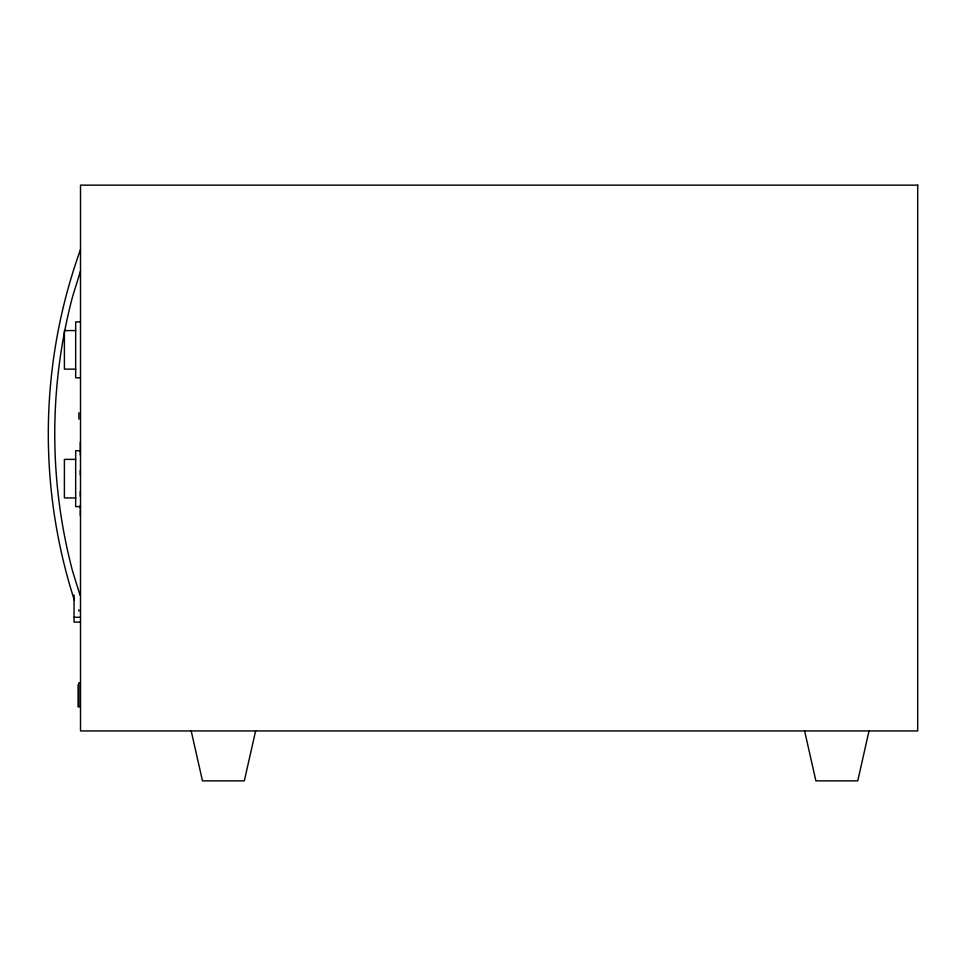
<?xml version="1.0" encoding="UTF-8"?>
<svg xmlns="http://www.w3.org/2000/svg" width="966" height="966" viewBox="0 0 966 966"><rect width="100%" height="100%" fill="white"/><g stroke="black" fill="none" stroke-linecap="round" stroke-linejoin="round"><path stroke-width="1.45" d="M255.604 730.936L244.326 780.854L202.474 780.854L191.196 730.936M869.014 730.936L857.748 780.854L815.884 780.854L804.618 730.936M80.504 271.156L72.728 296.067A537.35 537.35 0 0 0 72.728 571.715L80.069 595.249M80.504 321.907L75.674 321.907L75.674 377.815L80.504 377.815M75.674 330.577L64.396 330.577L64.396 369.145L75.674 369.145M80.504 450.711L75.674 450.711L75.674 506.619L80.504 506.619M75.674 459.381L64.396 459.381L64.396 497.949L75.674 497.949M74.056 617.274L80.504 617.274M80.504 622.104L74.056 622.104L74.056 594.959M80.504 682.745L78.886 682.745L78.886 706.786L80.504 706.786M80.335 442.404L80.335 455.022M80.335 470.176L80.335 475.03M80.335 491.428L80.335 496.283M80.335 505.278L80.335 509.07M80.335 510.362L80.335 515.59M78.886 412.724L78.886 419.135M78.886 609.788L78.886 611.188M78.089 684.689L78.089 706.883M74.346 600.164A543.786 543.786 0 0 1 80.504 249.554M917.7 185.146L80.504 185.146L80.504 730.936L917.7 730.936L917.7 185.146"/></g></svg>
